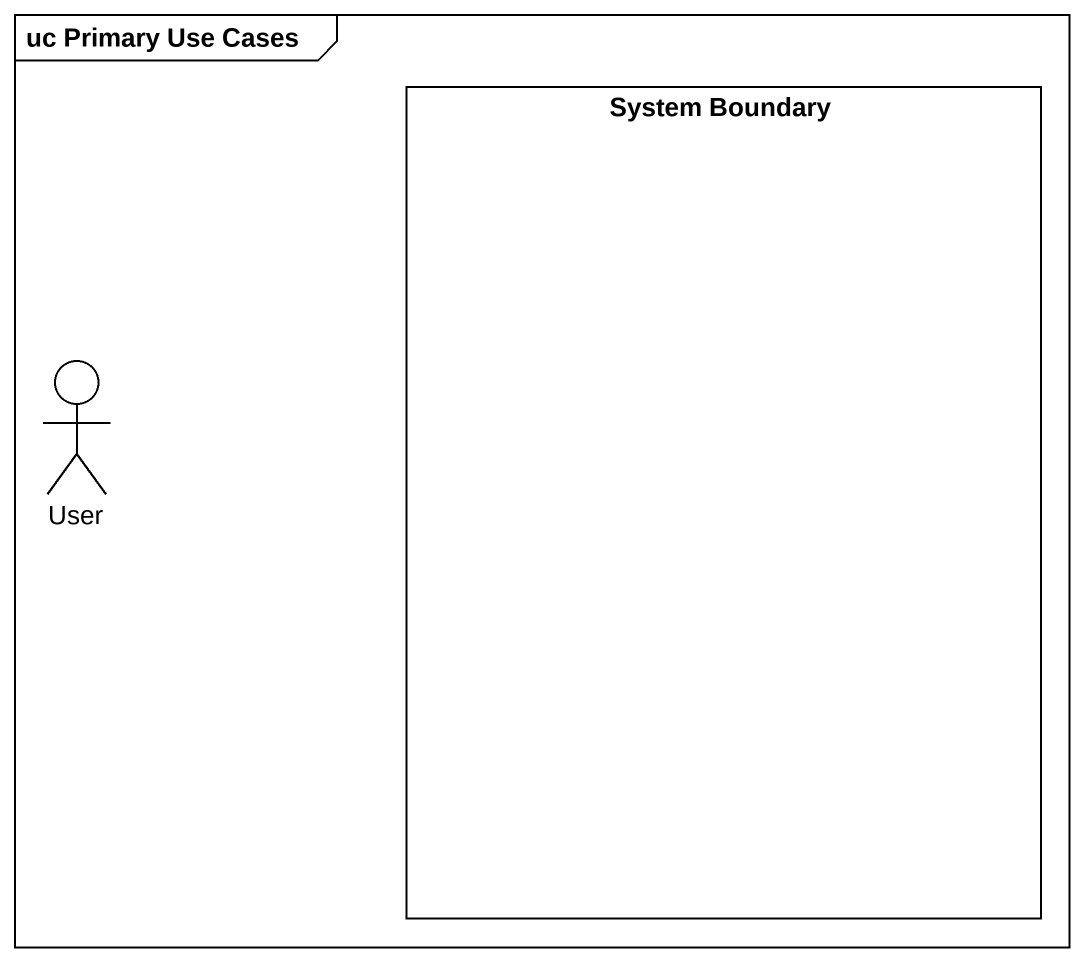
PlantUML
@startuml
mainframe uc Primary Use Cases
rectangle "System Boundary" as System_Boundary
actor User
@enduml
